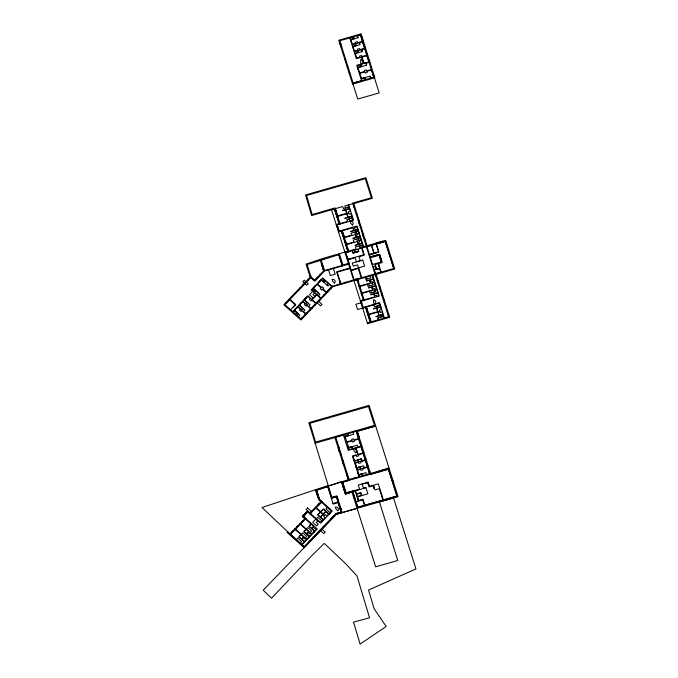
<?xml version="1.0" encoding="UTF-8"?>
<svg xmlns="http://www.w3.org/2000/svg" width="678" height="678" viewBox="0 0 678 678"><rect width="100%" height="100%" fill="white"/><g stroke="black" fill="none" stroke-linecap="round" stroke-linejoin="round"><path stroke-width="1.02" d="M364.281 300.354L357.492 278.768L332.152 286.379L322.711 277.929L311.194 289.938L316.533 294.718L311.914 299.447L307.863 295.744L292.676 311.575M299.032 536.73L300.964 534.611L303.447 536.832L301.456 538.908L298.871 536.9L304.354 541.688M308.482 303.346L307.024 304.854L303.117 301.363L304.38 300.04L306.914 302.312L305.651 303.625M304.108 546.604L302.049 544.756L317.202 528.967L303.481 516.433L307.685 511.992L320.575 523.119L332.271 510.932L319.431 499.372L316.499 490.211L327.686 486.473L333.178 504.068L338.178 502.652L341.161 512.127L335.754 513.636L304.108 546.663L287.591 531.815L287.04 532.391L304.159 547.722L336.203 514.339L342.161 512.602L336.89 495.855L331.881 497.237L328.186 485.507L262.039 507.525L289.887 533.874L304.837 518.662L305.397 519.178M332.483 285.93L300.846 318.889L284.938 304.651L289.667 299.718L295.345 304.795M312.448 279.133L312.939 278.624M314.168 280.675L323.601 270.836L320.296 260.191M290.616 309.727L295.667 304.464L289.989 299.388M295.498 304.693L293.142 307.024M321.406 279.963L317.448 284.074L321.38 287.557L322.152 286.76L323.745 288.192L322.974 288.989L326.491 292.176L331.779 286.658L329.355 284.489L327.94 285.972L321.313 280.039L322.542 281.107L323.94 279.675M303.43 308.609L301.973 310.117L298.066 306.617L302.803 301.685L305.227 303.854L304.439 304.676L306.117 306.185L306.905 305.363L310.626 308.693M304.43 299.998L307.846 296.422L310.278 298.591L309.49 299.413L311.168 300.922L311.956 300.1L315.685 303.43M314.431 289.574L313.067 290.998M300.651 306.27L299.379 305.261L301.871 307.575L300.608 308.888M305.634 301.074L304.498 299.93M295.557 314.151L296.82 312.838L294.277 310.566M314.363 297.201L312.007 299.532L315.999 303.1M298.439 316.736L299.862 315.253L294.438 310.405M310.532 513.526L320.541 522.484L321.965 521.001L317.753 517.229L316.329 518.712M309.499 536.323L306.676 533.798L307.956 532.467L309.38 533.739L310.092 533.001L311.49 534.256L306.753 539.188L295.015 528.662M284.938 304.642L311.126 277.361L307.075 264.589L338.797 254.691L342.365 265.929M298.066 306.626L299.523 305.108L304.905 309.99L303.49 311.473L305.897 313.626M303.117 301.363L304.575 299.846M312.694 291.286L309.465 294.65L313.321 298.108L314.99 296.379L313.041 294.633L314.626 293.015M325.279 280.836L324.016 282.158L321.474 279.878L322.736 278.565L328.169 283.463L326.779 284.913M296.922 315.38L298.379 313.872L294.472 310.371L293.015 311.888L297.752 306.948L300.176 309.126L299.388 309.948L301.074 311.448L301.863 310.626L305.583 313.956M312.134 299.642L316.702 294.871L320.575 298.337M296.278 539.595L297.735 538.086L301.642 541.578L300.185 543.095M301.329 534.332L302.786 532.823L306.693 536.315L305.236 537.832M305.549 529.942L304.964 530.552M306.38 529.069L307.837 527.56L311.744 531.052L310.287 532.569M310.016 525.289L310.532 524.619M327.203 507.381L325.813 508.831L330.042 512.619M326.025 511.314L327.228 512.39M321.567 518.306L320.355 517.229L323.008 514.449L324.398 515.712L323.703 516.441L325.118 517.712L323.287 519.628L320.474 517.102M308.244 535.289L309.448 536.374M320.541 522.484L323.135 519.789L317.711 514.933L320.347 512.06L317.889 514.788L320.296 516.941L322.838 514.297L315.829 508.017M304.405 542.103L303.236 543.324M309.965 513.009L320.872 501.678L318.753 499.779L315.541 489.736M310.049 514.026L321.965 501.644L319.431 499.372L316.55 490.228L327.66 486.533M314.389 292.184L315.753 290.862L313.168 288.54L311.829 289.896L317.279 294.777L318.702 293.294L313.228 288.489L317.135 284.404L321.05 287.904L320.262 288.726L321.855 290.15L322.643 289.337L326.177 292.498M324.313 258.86L321.075 259.928L324.381 270.615L342.221 265.496L338.805 254.682M357.094 508.347L336.203 514.339L263.2 590.207L271.564 598.199L312.058 555.358L324.279 543.392L346.382 564.418L357.001 576.003L369.552 617.811L353.518 622.141L360.12 644.1L386.163 626.472L374.163 608.785L368.535 590.038L415.961 568.91L393.511 497.949L379.468 501.991L397.766 560.511L375.654 566.791L351.924 492.075L345.466 494.126L341.492 481.736L327.855 486.202L331.567 497.822L336.483 496.406L341.814 512.687L398.079 496.643L369.103 405.351L308.795 422.648L328.355 486.033L348.17 479.719L334.907 437.581L314.897 443.268M338.525 231.893L352.857 227.706L353.713 230.427L350.628 231.537L357.67 229.562M373.824 304.871L357.56 309.541L355.908 304.261L361.349 302.719L361.832 303.1M346.06 492.881L352.552 490.923L357.721 507.203L396.893 496.025L388.358 469.176L369.9 474.625L356.103 430.598M351.924 492.075L345.433 494.042L341.483 481.643M361.552 66.656L360.806 64.308L365.832 62.859L366.561 65.181L358.001 67.707L359.645 72.919L364.713 71.47L364.374 70.393L366.451 69.809L366.79 70.885L371.383 69.58M310.821 277.683L314.77 281.209L324.516 271.047L349.424 263.903L345.848 252.665L352.17 250.801L352.907 253.097L358.789 251.411L358.069 249.097L361.611 248.089L363.739 254.801L347.967 259.327M345.195 436.708L353.763 434.183L353.145 432.233L348.068 433.674L348.695 435.674M388.986 468.032L370.425 473.507L370.705 474.388M373.663 485.88L374.197 487.567M370.654 78.173L373.79 77.25L371.519 70.012L366.925 71.317L367.264 72.385L365.196 72.987L364.857 71.902L359.772 73.351L361.416 78.563L370.035 76.207L370.646 78.148L370.035 76.207M375.502 285.836L368.476 287.879L371.697 287.201L372.561 289.947L361.171 293.184M335.771 513.678L341.195 512.102L336.373 496.779L331.364 498.16M357.942 37.714L350.882 39.756L352.34 44.256L355.484 43.358L355.145 42.282L357.331 41.663L357.67 42.739L362.501 41.366L360.459 34.892L357.331 35.773L357.942 37.714L357.331 35.773M361.696 57.122L356.374 58.655L349.882 37.892M338.424 231.808L341.458 230.944L347.856 251.267L324.05 258.106L306.058 264.089L310.202 277.149L283.777 304.685L300.896 320.008L332.94 286.625L365.179 277.412L365.806 279.404L370.908 277.955L370.256 275.971L366.417 277.116L367.027 279.056M358.518 251.275L355.314 252.199L354.636 250.072L357.848 249.157L358.569 251.428L357.009 251.877L358.543 251.343M377.46 255.716L370.307 257.767L372.459 264.522L381.256 261.996L379.18 255.259L377.46 255.716L377.222 254.953L370.637 256.852L370.883 257.606M381.138 272.141L378.434 263.64L382.214 262.555L379.587 254.292L370.222 256.97L369.535 254.809L378.866 252.131L376.036 243.105L382.739 241.215L383.019 242.114L376.324 244.012L385.257 241.444L393.749 268.505L361.747 277.683L358.611 267.802L350.992 270.047L349.068 264.005M360.959 446.149L361.882 445.887M343.39 484.49L342.458 484.753L345.195 493.287L346.102 493.016L342.678 482.261L349.356 480.346L335.542 436.437M306.558 265.657L307.346 265.429M309.982 276.454L310.77 276.234M368.273 315.753L369.052 315.533M357.289 431.267L375.654 426.004L357.289 431.225L370.527 473.473M361.535 458.82L358.018 459.828L358.628 461.769L365.273 459.879L363.23 453.396L358.399 454.769L358.738 455.853L356.56 456.472L356.221 455.387L353.069 456.286L354.501 460.828L361.535 458.828L362.145 460.769M317.041 493.262L317.702 495.669M343.61 487.092L344.458 489.44M365.967 487.796L355.577 490.77L356.535 493.796L360.874 492.575L361.823 495.576L367.883 493.847L365.823 487.355L363.408 488.05L362.179 484.202L367.73 482.592L369.103 486.948L373.561 485.668L374.231 487.787L373.298 488.05L374.298 487.999L374.909 489.914L379.324 488.643L382.994 500.161L364.934 505.347L362.993 499.254L358.662 500.491L357.492 496.821L361.823 495.576M357.45 496.669L361.306 495.491L360.552 493.118L356.67 494.228L357.476 496.754M357.45 497.305L358.111 499.711M358.348 501.05L355.975 501.83L362.679 499.813L364.476 505.474L357.73 507.415L352.746 491.584L355.128 490.897L358.382 501.144M353.45 36.875L350.136 37.815L350.679 39.544L353.992 38.604L353.45 36.875L354.069 38.832M360.967 36.502L361.755 36.281L363.111 40.604L362.323 40.824M363.01 42.985L363.789 42.765M356.314 45.485L352.992 46.426L352.45 44.689L362.637 41.807L364.679 48.291L359.84 49.655L359.501 48.579L357.323 49.197L357.662 50.282L354.509 51.172L353.085 46.629L360.12 44.638L359.51 42.689M354.992 46.019L353.424 46.46M353.069 47.189L353.484 48.816M364.366 47.316L365.154 47.087M343.61 55.562L344.399 55.342M365.052 49.477L365.832 49.248M362.289 51.562L361.679 49.613L362.298 51.553L355.255 53.554L356.687 58.096L359.84 57.198L359.501 56.121L361.679 55.503L362.018 56.579L366.857 55.206L364.815 48.731L354.628 51.613L355.17 53.342L358.484 52.401L357.942 50.672L358.552 52.613M355.306 54.24L355.721 55.867M344.975 59.884L345.755 59.664M366.417 53.799L367.196 53.579M345.653 62.054L346.441 61.825M367.086 55.96L367.874 55.74M362.315 58.8L361.899 57.172M347.017 66.376L347.797 66.156M368.451 60.283L369.239 60.062M347.695 68.537L348.475 68.317M369.917 62.223L365.951 63.232L366.561 65.181M359.874 66.995L358.289 67.351M349.06 72.86L349.84 72.639M370.476 66.775L371.281 66.546M371.849 71.097L372.637 70.868M373.214 75.419L374.002 75.199M353.145 83.114L373.79 77.25L360.459 34.883L339.805 40.748L353.145 83.114L361.611 80.741L356.781 65.368L363.679 63.41L361.806 57.198L366.984 55.638L368.968 61.901L363.866 63.088L361.967 57.062M335.279 208.671L337.271 215.053L336.525 215.265L334.534 208.883L342.763 206.544L343.373 208.493L348.839 206.943L349.424 208.544L342.314 210.536L345.534 209.858L346.627 213.341L337.559 215.918M352.924 203.663L348.678 204.866L353.509 220.214L337.093 224.876L339.076 231.147L357.043 226.045L363.561 246.809L366.256 246.038M349.017 206.705L349.526 208.307M354.28 205.273L353.501 205.502L354.865 209.824L355.645 209.604M337.695 216.35L346.763 213.773L347.856 217.257L344.78 218.367L351.814 216.367L352.84 219.926L349.543 220.85L348.933 218.867L352.314 217.969L346.839 219.519L347.458 221.469L336.178 224.672L344.89 252.106L356.103 248.945L355.475 246.936L362.628 244.944L363.247 246.894M337.152 217.324L337.932 217.104M356.221 214.146L357.009 213.926M348.085 217.189L351.746 216.146L350.958 213.638L349.111 214.163L348.797 213.172L346.983 213.706L348.128 217.341M348.102 217.257L349.695 216.901M357.577 218.477L358.365 218.248M336.864 226.715L337.61 226.503L338.966 230.825L338.229 231.037M359.043 220.409L358.264 220.63L359.628 224.96L360.408 224.732M360.298 227.122L361.086 226.901M357.594 229.325L353.933 230.367L353.382 228.613L355.23 228.088L354.925 227.113L356.738 226.605L358.781 233.088L355.365 234.054L354.755 232.113L358.272 231.113L358.882 233.054M356.077 229.927L357.645 229.478M357.976 229.647L358.391 231.274M361.662 231.444L362.45 231.223M343.636 237.859L355.026 234.622L355.891 237.351L352.806 238.461L359.849 236.486M363.128 233.385L362.349 233.605L363.705 237.927L364.493 237.707M359.789 236.308L356.111 237.283L355.56 235.537L357.408 235.012L357.103 234.037L358.916 233.52L360.959 240.004L358.993 240.563L358.365 238.58M359.823 236.402L358.23 236.758M360.086 236.334L360.493 237.961M345.678 244.343L353.924 242.029L353.297 240.012L360.45 238.029L361.06 239.97L357.323 241.037L356.713 239.097M345.814 244.775L357.204 241.546L358.069 244.266L354.984 245.377L362.027 243.402M364.383 240.097L365.171 239.868M361.967 243.233L358.289 244.207L357.738 242.453L359.586 241.927L359.281 240.953L361.094 240.436L363.137 246.928L359.721 247.885L359.111 245.945M362.001 243.317L360.408 243.673M362.272 243.3L362.781 244.894M365.747 244.419L366.535 244.19M322.025 264.191L322.525 265.793M348.094 259.725L355.145 257.716L356.459 261.835L360.281 260.725L358.993 256.623L364.323 255.106L362.077 247.953L366.374 246.733L388.689 316.923L384.392 318.05L379.612 302.761L362.866 307.515L363.01 307.99M372.163 253.979L373.705 253.445M374.417 253.335L375.959 252.801M369.4 255.114L369.815 256.742M331.796 268.7L333.33 268.174M380.943 259.343L381.358 260.971M372.908 275.056L374.442 274.531M370.256 275.971L372.222 275.412L374.256 281.904L372.459 282.412L372.137 281.446L370.298 281.989L369.739 280.217L373.4 279.175M375.858 276.149L376.637 275.929M373.086 277.285L373.502 278.912M373.358 279.031L366.298 280.963L369.518 280.277L370.374 283.006L358.984 286.243M377.214 280.472L378.002 280.251M359.12 286.675L367.357 284.336L367.985 286.319L373.086 284.879M377.892 282.633L378.68 282.412M375.239 284.116L375.654 285.743M375.561 286.031L373.993 286.48M375.578 286.099L371.917 287.133L372.468 288.887L374.298 288.387L374.62 289.337L376.434 288.82L374.4 282.336L368.747 283.989L369.357 285.93M379.256 286.964L380.036 286.735M361.298 293.591L369.535 291.252L370.163 293.243L375.231 291.803L374.646 289.853L370.908 290.896L371.51 292.845L375.248 291.794L374.612 289.811L376.57 289.252L377.722 292.811L370.654 294.794L373.875 294.116L374.731 296.845L360.298 300.939L362.544 308.075M379.943 289.125L380.722 288.896M377.476 291.133L377.892 292.76M377.739 292.955L376.171 293.396M377.756 293.015L374.095 294.057L374.646 295.803L376.493 295.277L376.807 296.278L378.612 295.735L377.714 292.862M381.299 293.447L382.078 293.218M381.977 295.608L382.765 295.388M383.333 299.93L384.121 299.71M384.019 302.091L384.807 301.871M376.799 308.058L380.485 307.083L381.273 309.592L379.426 310.109L379.731 311.083L377.917 311.6L376.773 307.973L378.366 307.609M385.375 306.422L386.163 306.193M386.74 310.744L387.528 310.516M369.163 316.923L369.663 318.524M383.206 314.592L383.612 316.219M388.096 315.067L388.884 314.846M370.256 322.058L388.655 316.838M370.281 322.135L365.561 307.219L370.239 322.143L367.298 322.982L367.518 323.669L389.681 317.372L376.154 274.404L394.774 269.039L385.74 240.351L367.01 245.716L353.755 203.586L372.392 198.298L365.849 177.67L305.524 194.942L311.626 215.553L334.491 208.892L339.195 223.816L336.237 224.621L331.534 209.756L334.491 208.892L339.17 223.816M353.145 432.233L356.297 431.344L358.577 438.581L353.984 439.886L353.653 438.819L351.577 439.395L351.916 440.48L346.831 441.92L344.551 434.683L347.848 433.742L348.39 435.471L345.094 436.403M335.813 437.302L343.449 435.132L348.238 450.353L355.882 448.183L357.857 454.446L352.484 455.972L359.06 476.719L349.068 479.414M345.127 436.496L346.721 436.14L345.153 436.59M358.238 437.505L359.179 437.234L357.823 432.911L356.874 433.174M339.068 447.658L338.153 447.912L339.517 452.243L340.432 451.98M340.195 454.404L341.11 454.141M362.561 448.048L361.645 448.311L363.018 452.633L363.916 452.379M341.559 458.726L342.475 458.464M358.077 454.387L363.12 452.955L361.128 446.692L356.103 448.116L357.933 454.438M343.153 460.633L342.237 460.887L343.602 465.21L344.517 464.955M354.569 461.04L357.865 460.108L358.408 461.828L355.111 462.769L354.526 460.887M365.035 459.125L365.925 458.87M356.755 467.862L358.289 467.328M356.747 467.956L360.043 467.023M367.069 465.608L367.976 465.354M346.322 473.863L347.238 473.6M359.103 474.753L360.645 474.219M347.687 478.185L348.594 477.922M369.12 472.091L370.019 471.837M331.33 498.186L336.771 496.643L337.254 497.025L338.432 501.915L332.991 503.466M345.848 252.665L348.882 251.801L342.11 230.283M359.594 441.827L360.535 441.564M357.84 447.149L360.993 446.26L358.713 439.013L354.119 440.319L354.458 441.395L352.391 441.988L352.051 440.912L346.966 442.353L348.611 447.556L357.23 445.209L357.84 447.149L352.806 448.565L352.204 446.582M363.671 454.802L364.569 454.548M365.713 461.286L366.62 461.032M367.764 467.769L368.663 467.515M367.612 313.702L368.4 313.482M375.349 274.548L372.663 275.285L379.197 296.049L361.247 301.235L363.196 307.422M374.425 306.778L379.909 305.261L380.4 306.871L373.375 308.863L376.595 308.185L377.697 311.66L368.646 314.253L366.349 306.973M365.561 307.27L362.611 308.058L367.366 322.957M363.306 299.973L360.365 300.744L353.95 280.607L356.942 279.768L363.34 300.074M295.176 529.586L300.947 534.603M320.126 274.454L320.728 274.997M330.44 288.057L331.042 288.599M315.397 279.395L315.999 279.929M310.973 276.87L314.66 280.167M327.288 291.354L327.889 291.887M307.617 279.853L308.219 280.387M324.126 294.642L324.728 295.176M320.974 297.93L321.575 298.464M320.872 298.023L318.448 295.854L319.889 294.354L313.329 288.37M302.88 284.785L303.481 285.328M319.389 299.566L319.991 300.108M318.118 300.896L322.025 304.388L320.567 305.905L316.66 302.405M299.718 288.074L300.32 288.616M316.228 302.854L316.838 303.397M298.142 289.718L298.744 290.26M314.66 304.507L315.262 305.041M304.532 299.879L309.956 304.727L308.541 306.21L310.948 308.363M294.981 293.006L295.591 293.549M311.499 307.795L312.1 308.329M309.914 309.439L310.524 309.982M306.761 312.728L307.363 313.27M288.667 299.583L289.277 300.125M305.185 314.372L305.786 314.914M285.514 302.871L286.116 303.413M302.032 317.66L302.634 318.202M320.796 501.762L321.33 502.237L316.753 507.008L316.211 506.525M333.703 515.772L334.305 516.314M330.627 518.975L331.228 519.518M327.389 522.348L327.991 522.891M324.313 525.552L324.915 526.094M310.041 512.932L310.609 513.441M322.652 527.281L323.262 527.823M306.058 512.585L306.659 513.119L303.668 516.238L303.066 515.704M321.38 528.603L325.287 532.103L323.83 533.611L319.931 530.12M319.575 530.493L320.177 531.027M303.481 516.433L305.939 518.636L290.455 534.391L301.702 544.451L306.439 539.51L305.041 538.264L304.329 539.002L302.905 537.73L301.625 539.061L304.447 541.586M305.481 519.094L313.55 526.314L311.558 528.382L309.151 526.221L311.066 524.094L308.973 526.374L314.439 531.179M317.923 532.213L318.524 532.755M314.507 531.111L311.727 528.535L313.007 527.204L314.431 528.476L315.143 527.738L316.541 528.993L311.804 533.925L300.125 523.458M314.846 535.425L315.448 535.959M313.185 537.145L313.787 537.688M309.338 536.484L303.922 531.637L305.998 529.34L299.795 523.789M310.109 540.358L310.71 540.891M294.684 528.993L295.252 529.501M308.448 542.078L309.049 542.62M300.43 535.145L299.913 535.815M305.371 545.29L305.973 545.824M314.634 508.161L315.194 508.678M355.67 452.751L354.086 451.082L353.34 448.802M386.282 469.795L386.002 468.913M348.611 264.132L349.856 268.03L336.619 271.819L340.407 283.658M353.628 279.87L350.001 268.463L337.203 272.141L340.822 283.54M344.822 252.123L348.39 263.369L342.907 264.945L339.339 253.699M346.094 282.031L346.331 282.785M341.627 283.311L341.865 284.065M339.39 283.955L339.636 284.709M337.161 284.591L337.398 285.345M389.231 498.779L387.604 499.339M379.324 470.879L379.604 471.761M377.095 471.541L377.375 472.422M354.958 490.694L353.06 491.338M393.749 268.505L385.189 241.343L366.467 246.707L352.721 203.053L371.358 197.756L365.306 178.661L306.541 195.484L312.185 214.562L335.042 207.9L340.11 224.02M383.57 318.279L382.96 316.338L377.883 317.779L378.494 319.719L377.926 317.889L383.451 316.27L382.934 314.651L375.841 316.685L378.926 315.575L377.832 312.1L368.79 314.668L371.044 321.838L366.213 306.566M333.373 268.505L335.169 274.209L330.347 275.573L328.559 269.886M374.748 472.549L373.214 473.083M369.01 474.142L367.468 474.676M364.323 467.684L363.713 465.744L356.679 467.744L355.247 463.201L358.399 462.311L358.738 463.388L360.925 462.769L360.586 461.684L365.408 460.311L367.451 466.795L357.289 469.685L356.73 467.778M366.51 474.6L365.891 472.659L358.857 474.659L357.425 470.117L360.577 469.218L360.916 470.303L363.103 469.685L362.764 468.6L367.595 467.227L369.629 473.71L362.993 475.6L362.374 473.659M359.976 466.803L360.586 468.744M350.399 447.133L348.865 447.666M374.468 77.894L379.205 92.937L357.721 99.039L352.984 83.996M355.764 43.748L356.391 45.697M364.942 77.597L365.569 79.589M352.789 39.002L351.221 39.451M365.349 79.657L364.806 77.928L361.484 78.868L362.027 80.597M361.289 80.809L361.527 81.563M360.993 81.182L359.459 81.707M356.823 82.08L357.06 82.835M376.782 255.386L375.239 255.92M372.468 282.929L373.053 284.879M356.814 233.647L356.187 231.656L351.119 233.096L351.746 235.105L343.483 237.427L341.458 230.935L347.78 251.284M360.543 245.495L361.171 247.487M363.484 255.182L361.942 255.716M347.407 209.256L345.848 209.705M380.731 315.134L379.171 315.584M337.102 224.876L339.076 231.147M342.271 230.715L344.288 237.207M353.365 448.87A2.432 2.339 8.1 0 1 355.73 452.811M360.899 59.689L360.543 61.91L361.23 64.105A2.822 2.72 8.1 0 0 363.154 61.791A2.805 2.704 8.1 0 0 360.899 59.689M373.866 299.922L373.502 302.151L374.188 304.312A2.339 2.254 8.1 0 0 373.866 299.922M306.015 529.357L304.1 531.484L306.507 533.645L308.498 531.577L306.015 529.357M307.642 510.932L302.38 516.466L304.837 518.662L302.354 516.441L307.642 510.932M318.177 277.031L315.889 279.412L318.177 277.031M315.431 285.811L313.143 288.192L315.431 285.811M321.067 279.929L318.779 282.311L321.067 279.929M296.532 307.846L294.244 310.227L296.532 307.846M301.583 302.583L299.295 304.964L301.583 302.583M306.626 297.32L304.337 299.701L306.626 297.32M304.286 280.251L302.829 281.76L306.736 285.26L308.193 283.743L304.286 280.251M307.549 507.958L306.1 509.475L309.999 512.966L311.456 511.458L307.549 507.958M293.057 531.018L291.887 532.23L293.057 531.018M298.176 525.806L297.006 527.018L298.176 525.806M303.21 520.526L302.041 521.738L303.21 520.526M313.211 510.068L312.041 511.288L313.278 510.136M319.372 503.669L318.202 504.881L319.372 503.669M319.821 512.602L319.304 513.28L319.821 512.602M321.762 510.576L321.245 511.254L321.762 510.576M315.965 518.992L312.728 522.365L316.592 525.823L318.253 524.086L316.304 522.34L317.889 520.721L315.965 518.992M325.694 511.322L323.152 513.966L320.736 511.78L323.304 509.178L325.694 511.322M325.872 511.475L323.33 514.119L324.728 515.373L325.432 514.636L326.855 515.907L328.686 514L325.872 511.475M331.432 511.17L328.847 513.865L323.423 509.017L320.66 511.771L316.118 507.703L321.423 502.212L331.432 511.17M323.304 519.941L322.135 521.162L323.304 519.941M330.203 512.805L329.033 514.017L330.203 512.805M309.482 536.612L308.312 537.832L309.482 536.612M314.55 531.391L313.38 532.611L314.55 531.391M333.093 516.95L331.923 518.162L333.093 516.95M355.179 252.445L353.153 253.047L352.407 250.699L354.441 250.131L355.179 252.445M392.189 479.202L393.257 482.558L392.189 479.202M316.821 491.075L316.041 491.304L318.084 497.669L318.846 497.449L316.821 491.075M368.078 482.185L358.264 485.033L359.577 489.152L345.975 493.059L342.483 482.185L388.46 469.049L397.062 496.118L383.443 500.025L378.282 483.846L369.417 486.389L368.078 482.185M358.238 268.429L351.119 270.48L354.06 279.751L361.23 277.827L358.238 268.429M375.29 266.039L373.256 266.624L374.248 269.742L376.282 269.158L375.29 266.039M322.143 263.547L321.406 263.759L323.457 270.242L324.194 270.03L322.143 263.547M373.832 253.097L369.391 254.377L366.951 246.572L371.383 245.317L373.832 253.097M378.578 251.741L374.078 253.03L371.612 245.25L376.104 243.97L378.578 251.741M362.705 260.089L352.314 263.064L353.272 266.09L357.611 264.869L358.56 267.869L364.62 266.132L362.705 260.089M378.205 263.7L375.078 264.598L376.51 269.098L379.638 268.2L378.205 263.7M379.477 268.48L374.315 269.963L375.519 273.751L380.68 272.285L379.477 268.48M378.807 303.142L373.781 304.575L374.493 306.846L379.527 305.422L378.807 303.142M368.476 406.495L309.965 423.275L315.541 442.115L374.476 425.386L368.476 406.495M338.788 448.624L339.542 450.997L338.788 448.624M346.916 474.541L347.67 476.914L346.916 474.541M353.602 495.618L354.357 497.999L353.602 495.618M340.11 507.424L340.865 509.805L340.11 507.424M361.001 33.9L338.78 40.214L352.594 84.106L374.815 77.792L361.001 33.9M340.314 42.367L339.525 42.595L340.89 46.918L341.67 46.697L340.314 42.367M350.924 40.443L351.433 42.044L350.924 40.443M360.662 64.741L357.34 65.681L357.882 67.41L361.204 66.469L360.662 64.741M358.086 68.554L358.586 70.156L358.086 68.554M360.416 76.08L360.916 77.682L360.416 76.08M363.383 78.139L361.815 78.589L363.408 78.224M335.186 209.188L335.695 210.79L335.186 209.188M349.416 208.756L345.755 209.799L346.848 213.273L348.661 212.756L348.356 211.79L350.204 211.265L349.416 208.756M352.068 216.29L352.577 217.892L352.068 216.29M339.153 221.401L339.653 222.994L339.153 221.401M343.526 235.317L344.034 236.91L343.526 235.317M345.67 242.114L346.178 243.716L345.67 242.114M347.865 249.08L348.365 250.674L347.865 249.08M365.603 246.428L364.035 246.868L365.603 246.428M355.111 252.326L353.552 252.775L355.111 252.326M346.763 256.555L347.272 258.149L346.763 256.555M349.848 259.004L348.28 259.454L349.848 259.004M349.492 265.649L350.001 267.251L349.492 265.649M348.873 268.522L347.305 268.971L348.873 268.522M353.382 269.564L351.814 270.014L353.408 269.658M375.485 266.123L375.985 267.717L375.485 266.123M378.79 265.056L379.29 266.657L378.79 265.056M379.214 268.395L377.646 268.844L379.239 268.48M374.332 271.047L374.841 272.649L374.332 271.047M339.941 281.184L340.449 282.785L339.941 281.184M357.56 279.887L358.06 281.489L357.56 279.887M359.789 286.972L360.289 288.574L359.789 286.972M361.967 293.896L362.467 295.489L361.967 293.896M366.323 307.727L366.823 309.329L366.323 307.727M380.155 305.193L380.655 306.787L380.155 305.193M379.866 311.516L378.027 312.041L379.146 315.516L382.807 314.473L382.036 312.007L380.172 312.49L379.866 311.516M340.068 435.513L338.508 435.954L340.068 435.513M344.958 436.776L345.466 438.378L344.958 436.776M347.89 446.048L348.39 447.65L347.89 446.048M352.001 446.929L348.712 447.87L349.255 449.59L352.552 448.658L352.001 446.929M353.263 457.684L354.255 460.82L353.263 457.684M355.475 464.633L356.467 467.769L355.475 464.633M357.679 471.574L358.67 474.71L357.679 471.574M362.891 475.625L359.476 476.6L358.925 474.871L362.34 473.905L362.891 475.625M383.934 469.854L382.375 470.295L383.934 469.854M355.891 477.956L354.323 478.405L355.891 477.956M362.679 476.041L361.12 476.481L362.713 476.125M368.264 483.507L368.815 485.236L368.264 483.507M340.195 506.339L339.415 506.559L340.737 510.78L341.517 510.559L340.195 506.339M348.238 204.993L344.805 205.968L345.433 207.968L348.865 207.002L348.238 204.993M379.883 255.233L379.231 255.42L381.07 261.352L381.731 261.166L379.883 255.233M334.585 283.082L332.864 281.548L332 279.446A2.339 2.254 8.1 0 1 334.585 283.082M337.847 510.797L336.127 509.254L335.263 507.152A2.339 2.254 8.1 0 1 337.847 510.797M352.407 225.045L350.823 223.367L350.136 221.206A2.339 2.254 8.1 0 1 352.407 225.045"/></g></svg>
